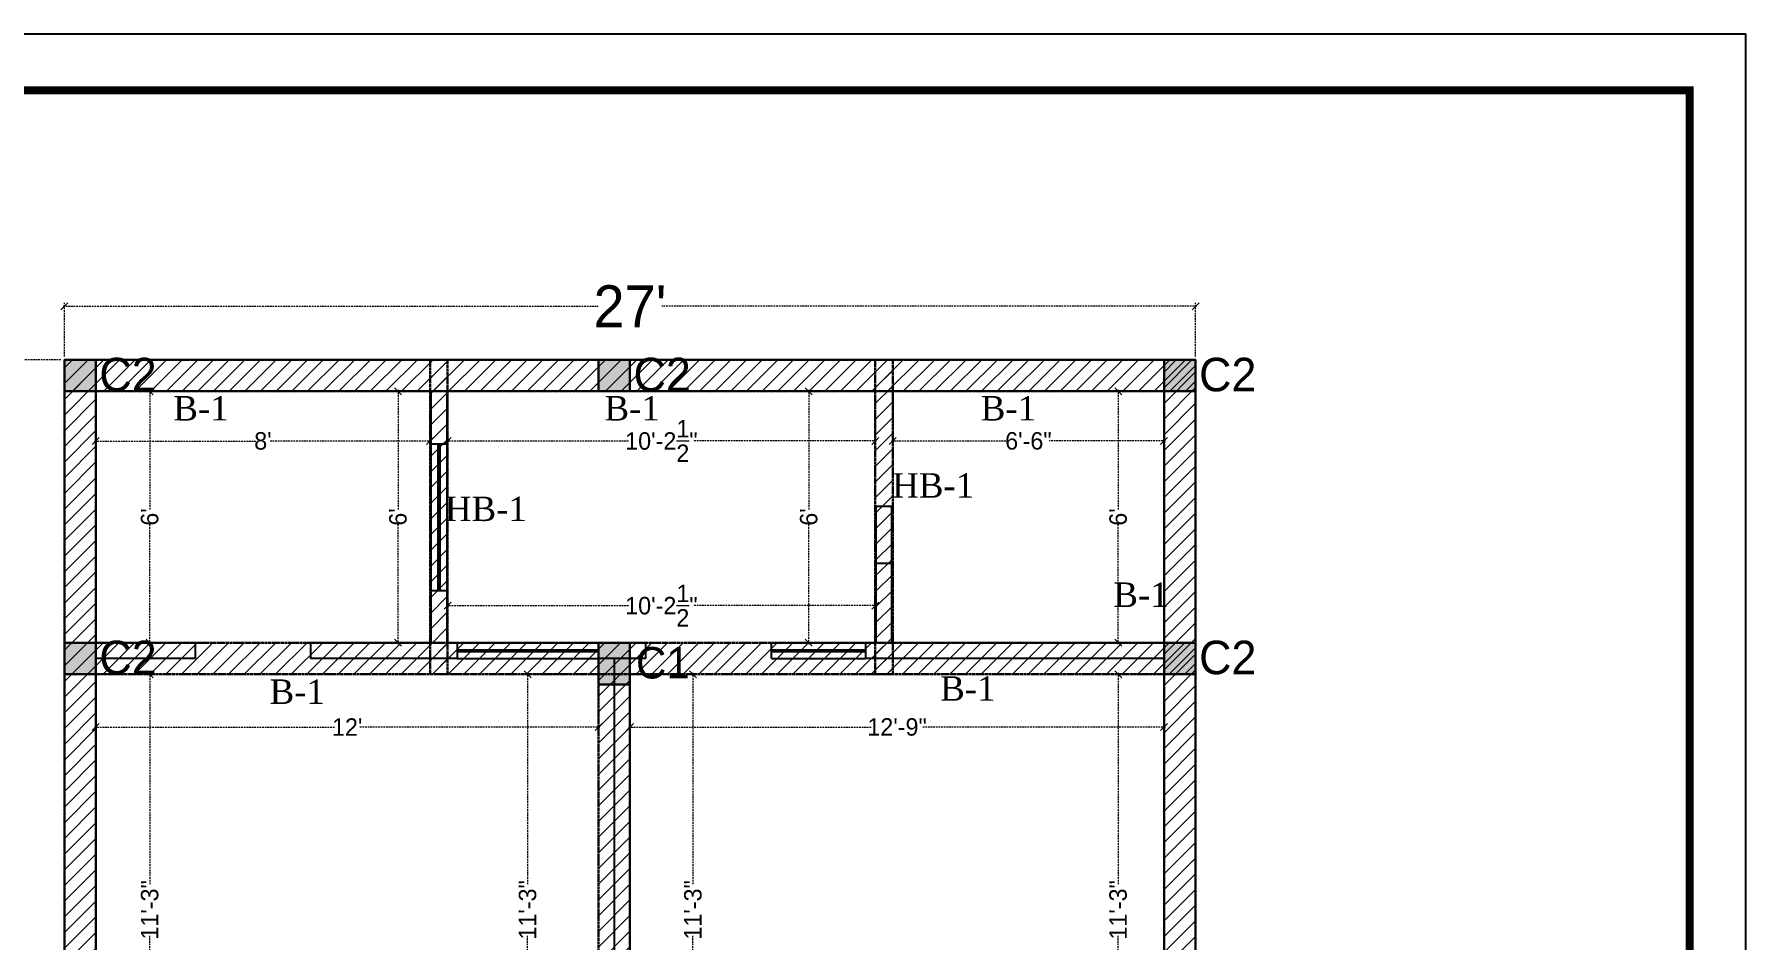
# Model space of a CAD drawing. Header units: millimetres. Extents: x -6808 to 215771, y -89660 to -16303.
# Drawn here: x 101105.7 to 101596, y -53632 to -53372.7 of the extents above; entities that cross this region are included whole.
import ezdxf

# ---------------------------------------------------------------- set-up
doc = ezdxf.new("R2010")
doc.units = ezdxf.units.MM
doc.header["$PDMODE"] = 35
for name, pattern in [('ACAD_ISO10W100', [18, 12, -3, 0, -3]), ('CENTER2', [1.125, 0.75, -0.125, 0.125, -0.125]), ('DASHED', [0.75, 0.5, -0.25])]:
    doc.linetypes.add(name, pattern=pattern)
doc.layers.get('0').update_dxf_attribs({"color": 8})
for name, color, linetype, lineweight in [('beam', 6, 'CENTER2', 30), ('col.center', 5, 'ACAD_ISO10W100', 15), ('column', 5, 'Continuous', 30)]:
    doc.layers.add(name, color=color, linetype=linetype, lineweight=lineweight)
doc.layers.add('Beam Text', color=6, linetype='Continuous')
doc.layers.add('FORMAT', color=7, linetype='Continuous')
doc.styles.add('SAJ', font='eurr____.ttf')
doc.styles.get("Standard").update_dxf_attribs({"font": 'times.ttf'})
doc.dimstyles.new('SAJ', dxfattribs={"dimtxt": 5, "dimasz": 2, "dimexe": 1, "dimexo": 1, "dimgap": 0.09375, "dimtad": 0, "dimdec": 1, "dimzin": 0, "dimdsep": 46, "dimlunit": 4, "dimtxsty": 'SAJ', "dimblk": 'OBLIQUE', "dimcen": 0.125, "dimdle": 0.375, "dimadec": 0, "dimazin": 0, "dimtfac": 1, "dimtdec": 1, "dimtofl": 0, "dimtmove": 0, "dimatfit": 3, "dimldrblk": 'OBLIQUE', "dimfxl": 1, "dimtolj": 1, "dimtzin": 0, "dimlwd": 5, "dimlwe": 5, "dimarcsym": 1})
pattern_1 = [(45, (2835.6205, -443.1885), (-2.24506403, 2.24506403), [])]

# ---------------------------------------------------------------- blocks, each defined once
blk = doc.blocks.new('_Oblique')
at = {"color": 0, "linetype": 'ByBlock', "lineweight": -2}
blk.add_line((-0.5, -0.5), (0.5, 0.5), dxfattribs=at)
blk = doc.blocks.new('*D1902')
at = {"color": 0, "linetype": 'DASHED', "lineweight": 5, "transparency": 16777216}
for p, q in [((101113.36, -53465.97), (101089.65, -53465.97)), ((101090.65, -53465.6), (101090.65, -53816.92)), ((101090.65, -54186.35), (101090.65, -53835.02)), ((101113.36, -54185.97), (101089.65, -54185.97))]:
    blk.add_line(p, q, dxfattribs=at)
at = {"layer": 'Defpoints', "color": 0, "transparency": 16777216}
for p in [(101090.65, -53465.97), (101114.36, -53465.97), (101114.36, -54185.97)]:
    blk.add_point(p, dxfattribs=at)
at = {"color": 0, "lineweight": 5, "transparency": 16777216, "xscale": 2, "yscale": 2, "zscale": 2}
for p, rotation in [((101090.65, -53465.97), 90), ((101090.65, -54185.97), 270)]:
    blk.add_blockref('_Oblique', p, dxfattribs=dict(at, rotation=rotation))
at = {"color": 0, "transparency": 16777216, "insert": (101090.65, -53825.97), "char_height": 12, "attachment_point": 5, "rotation": 90, "style": 'SAJ'}
blk.add_mtext("\\A1;60'", dxfattribs=at)
blk = doc.blocks.new('A$C32B276F4')
at = {"layer": 'column'}
blk.add_hatch(color=256, dxfattribs=at).paths.add_polyline_path([(9, 0), (9, 9), (0, 9), (0, 0)])
for p, q in [((0, 0), (0, 9)), ((0, 9), (9, 9)), ((9, 9), (9, 0)), ((9, 0), (0, 0))]:
    blk.add_line(p, q, dxfattribs=at)
at = {"layer": 'col.center', "linetype": 'ByBlock', "insert": (10.02, 9.59), "char_height": 9.6, "width": 293.6941, "attachment_point": 1, "style": 'SAJ'}
blk.add_mtext('\\A1;{\\fCentury Gothic|b0|i0|c0|p34;C2}', dxfattribs=at)
blk = doc.blocks.new('c1')
at = {"layer": 'column'}
blk.add_hatch(color=256, dxfattribs=at).paths.add_polyline_path([(58376.49, -43564.36), (58385.49, -43564.36), (58385.49, -43552.36), (58376.49, -43552.36)])
for p, q in [((58376.49, -43552.36), (58376.49, -43564.36)), ((58376.49, -43552.36), (58385.49, -43552.36)), ((58385.49, -43564.36), (58385.49, -43552.36)), ((58376.49, -43564.36), (58385.49, -43564.36))]:
    blk.add_line(p, q, dxfattribs=at)
blk = doc.blocks.new('*D1861')
at = {"layer": 'Beam Text', "color": 0, "linetype": 'DASHED', "lineweight": 5, "transparency": 16777216}
for p, q in [((101123.36, -53475.97), (101123.36, -53490.21)), ((101219.11, -53475.97), (101219.11, -53490.21)), ((101122.98, -53489.21), (101169.19, -53489.21)), ((101219.48, -53489.21), (101173.28, -53489.21))]:
    blk.add_line(p, q, dxfattribs=at)
at = {"layer": 'Defpoints', "color": 0, "linetype": 'Continuous', "transparency": 16777216}
for p in [(101123.36, -53474.97), (101219.11, -53474.97), (101219.11, -53489.21)]:
    blk.add_point(p, dxfattribs=at)
at = {"layer": 'Beam Text', "color": 0, "linetype": 'Continuous', "lineweight": 5, "transparency": 16777216, "xscale": 2, "yscale": 2, "zscale": 2, "rotation": 180}
blk.add_blockref('_Oblique', (101123.36, -53489.21), dxfattribs=at)
at = {"layer": 'Beam Text', "color": 0, "linetype": 'Continuous', "lineweight": 5, "transparency": 16777216, "xscale": 2, "yscale": 2, "zscale": 2}
blk.add_blockref('_Oblique', (101219.11, -53489.21), dxfattribs=at)
at = {"layer": 'Beam Text', "color": 0, "linetype": 'Continuous', "lineweight": 18, "transparency": 16777216, "insert": (101171.23, -53489.21), "char_height": 5, "attachment_point": 5, "style": 'SAJ'}
blk.add_mtext("\\A1;8'", dxfattribs=at)
blk = doc.blocks.new('*D1862')
at = {"layer": 'Beam Text', "color": 0, "linetype": 'DASHED', "lineweight": 5, "transparency": 16777216}
for p, q in [((101124.36, -53474.97), (101139.8, -53474.97)), ((101138.8, -53474.6), (101138.8, -53508.91)), ((101138.8, -53547.35), (101138.8, -53513.04)), ((101124.36, -53546.97), (101139.8, -53546.97))]:
    blk.add_line(p, q, dxfattribs=at)
at = {"layer": 'Defpoints', "color": 0, "linetype": 'Continuous', "transparency": 16777216}
for p in [(101123.36, -53474.97), (101123.36, -53546.97), (101138.8, -53546.97)]:
    blk.add_point(p, dxfattribs=at)
at = {"layer": 'Beam Text', "color": 0, "linetype": 'Continuous', "lineweight": 5, "transparency": 16777216, "xscale": 2, "yscale": 2, "zscale": 2}
for p, rotation in [((101138.8, -53474.97), 90), ((101138.8, -53546.97), 270)]:
    blk.add_blockref('_Oblique', p, dxfattribs=dict(at, rotation=rotation))
at = {"layer": 'Beam Text', "color": 0, "linetype": 'Continuous', "lineweight": 18, "transparency": 16777216, "insert": (101138.8, -53510.97), "char_height": 5, "attachment_point": 5, "rotation": 90, "style": 'SAJ'}
blk.add_mtext("\\A1;6'", dxfattribs=at)
blk = doc.blocks.new('*D1863')
at = {"layer": 'Beam Text', "color": 0, "linetype": 'DASHED', "lineweight": 5, "transparency": 16777216}
for p, q in [((101224.11, -53475.97), (101224.11, -53490.2)), ((101346.61, -53475.97), (101346.61, -53490.2)), ((101223.73, -53489.2), (101276.26, -53489.2)), ((101346.98, -53489.2), (101294.46, -53489.2))]:
    blk.add_line(p, q, dxfattribs=at)
at = {"layer": 'Defpoints', "color": 0, "linetype": 'Continuous', "transparency": 16777216}
for p in [(101224.11, -53474.97), (101346.61, -53474.97), (101346.61, -53489.2)]:
    blk.add_point(p, dxfattribs=at)
at = {"layer": 'Beam Text', "color": 0, "linetype": 'Continuous', "lineweight": 5, "transparency": 16777216, "xscale": 2, "yscale": 2, "zscale": 2, "rotation": 180}
blk.add_blockref('_Oblique', (101224.11, -53489.2), dxfattribs=at)
at = {"layer": 'Beam Text', "color": 0, "linetype": 'Continuous', "lineweight": 5, "transparency": 16777216, "xscale": 2, "yscale": 2, "zscale": 2}
blk.add_blockref('_Oblique', (101346.61, -53489.2), dxfattribs=at)
at = {"layer": 'Beam Text', "color": 0, "linetype": 'Continuous', "lineweight": 18, "transparency": 16777216, "insert": (101285.36, -53489.2), "char_height": 5, "attachment_point": 5, "style": 'SAJ'}
blk.add_mtext('\\A1;10\'-2{\\H1x;\\S1/2;}"', dxfattribs=at)
blk = doc.blocks.new('*D1864')
at = {"layer": 'Beam Text', "color": 0, "linetype": 'DASHED', "lineweight": 5, "transparency": 16777216}
for p, q in [((101343.61, -53474.97), (101326.58, -53474.97)), ((101327.58, -53474.6), (101327.58, -53508.91)), ((101327.58, -53547.35), (101327.58, -53513.04)), ((101343.61, -53546.97), (101326.58, -53546.97))]:
    blk.add_line(p, q, dxfattribs=at)
at = {"layer": 'Defpoints', "color": 0, "linetype": 'Continuous', "transparency": 16777216}
for p in [(101344.61, -53474.97), (101327.58, -53546.97), (101344.61, -53546.97)]:
    blk.add_point(p, dxfattribs=at)
at = {"layer": 'Beam Text', "color": 0, "linetype": 'Continuous', "lineweight": 5, "transparency": 16777216, "xscale": 2, "yscale": 2, "zscale": 2}
for p, rotation in [((101327.58, -53474.97), 90), ((101327.58, -53546.97), 270)]:
    blk.add_blockref('_Oblique', p, dxfattribs=dict(at, rotation=rotation))
at = {"layer": 'Beam Text', "color": 0, "linetype": 'Continuous', "lineweight": 18, "transparency": 16777216, "insert": (101327.58, -53510.97), "char_height": 5, "attachment_point": 5, "rotation": 90, "style": 'SAJ'}
blk.add_mtext("\\A1;6'", dxfattribs=at)
blk = doc.blocks.new('*D1865')
at = {"layer": 'Beam Text', "color": 0, "linetype": 'DASHED', "lineweight": 5, "transparency": 16777216}
for p, q in [((101351.61, -53475.97), (101351.61, -53490.2)), ((101429.36, -53475.97), (101429.36, -53490.2)), ((101351.23, -53489.2), (101384.52, -53489.2)), ((101429.73, -53489.2), (101396.45, -53489.2))]:
    blk.add_line(p, q, dxfattribs=at)
at = {"layer": 'Defpoints', "color": 0, "linetype": 'Continuous', "transparency": 16777216}
for p in [(101351.61, -53474.97), (101429.36, -53474.97), (101429.36, -53489.2)]:
    blk.add_point(p, dxfattribs=at)
at = {"layer": 'Beam Text', "color": 0, "linetype": 'Continuous', "lineweight": 5, "transparency": 16777216, "xscale": 2, "yscale": 2, "zscale": 2, "rotation": 180}
blk.add_blockref('_Oblique', (101351.61, -53489.2), dxfattribs=at)
at = {"layer": 'Beam Text', "color": 0, "linetype": 'Continuous', "lineweight": 5, "transparency": 16777216, "xscale": 2, "yscale": 2, "zscale": 2}
blk.add_blockref('_Oblique', (101429.36, -53489.2), dxfattribs=at)
at = {"layer": 'Beam Text', "color": 0, "linetype": 'Continuous', "lineweight": 18, "transparency": 16777216, "insert": (101390.48, -53489.2), "char_height": 5, "attachment_point": 5, "style": 'SAJ'}
blk.add_mtext('\\A1;6\'-6"', dxfattribs=at)
blk = doc.blocks.new('*D1866')
at = {"layer": 'Beam Text', "color": 0, "linetype": 'DASHED', "lineweight": 5, "transparency": 16777216}
for p, q in [((101428.36, -53474.97), (101415.2, -53474.97)), ((101416.2, -53474.6), (101416.2, -53508.91)), ((101416.2, -53547.35), (101416.2, -53513.04)), ((101428.36, -53546.97), (101415.2, -53546.97))]:
    blk.add_line(p, q, dxfattribs=at)
at = {"layer": 'Defpoints', "color": 0, "linetype": 'Continuous', "transparency": 16777216}
for p in [(101429.36, -53474.97), (101416.2, -53546.97), (101429.36, -53546.97)]:
    blk.add_point(p, dxfattribs=at)
at = {"layer": 'Beam Text', "color": 0, "linetype": 'Continuous', "lineweight": 5, "transparency": 16777216, "xscale": 2, "yscale": 2, "zscale": 2}
for p, rotation in [((101416.2, -53474.97), 90), ((101416.2, -53546.97), 270)]:
    blk.add_blockref('_Oblique', p, dxfattribs=dict(at, rotation=rotation))
at = {"layer": 'Beam Text', "color": 0, "linetype": 'Continuous', "lineweight": 18, "transparency": 16777216, "insert": (101416.2, -53510.97), "char_height": 5, "attachment_point": 5, "rotation": 90, "style": 'SAJ'}
blk.add_mtext("\\A1;6'", dxfattribs=at)
blk = doc.blocks.new('*D1867')
at = {"layer": 'Beam Text', "color": 0, "linetype": 'DASHED', "lineweight": 5, "transparency": 16777216}
for p, q in [((101428.36, -53555.97), (101415.2, -53555.97)), ((101416.2, -53555.6), (101416.2, -53616.18)), ((101416.2, -53691.35), (101416.2, -53630.76)), ((101428.36, -53690.97), (101415.2, -53690.97))]:
    blk.add_line(p, q, dxfattribs=at)
at = {"layer": 'Defpoints', "color": 0, "linetype": 'Continuous', "transparency": 16777216}
for p in [(101429.36, -53555.97), (101416.2, -53690.97), (101429.36, -53690.97)]:
    blk.add_point(p, dxfattribs=at)
at = {"layer": 'Beam Text', "color": 0, "linetype": 'Continuous', "lineweight": 5, "transparency": 16777216, "xscale": 2, "yscale": 2, "zscale": 2}
for p, rotation in [((101416.2, -53555.97), 90), ((101416.2, -53690.97), 270)]:
    blk.add_blockref('_Oblique', p, dxfattribs=dict(at, rotation=rotation))
at = {"layer": 'Beam Text', "color": 0, "linetype": 'Continuous', "lineweight": 18, "transparency": 16777216, "insert": (101416.2, -53623.47), "char_height": 5, "attachment_point": 5, "rotation": 90, "style": 'SAJ'}
blk.add_mtext('\\A1;11\'-3"', dxfattribs=at)
blk = doc.blocks.new('*D1871')
at = {"layer": 'Beam Text', "color": 0, "linetype": 'DASHED', "lineweight": 5, "transparency": 16777216}
for p, q in [((101124.36, -53555.97), (101139.8, -53555.97)), ((101138.8, -53555.6), (101138.8, -53616.18)), ((101138.8, -53691.35), (101138.8, -53630.76)), ((101124.36, -53690.97), (101139.8, -53690.97))]:
    blk.add_line(p, q, dxfattribs=at)
at = {"layer": 'Defpoints', "color": 0, "linetype": 'Continuous', "transparency": 16777216}
for p in [(101123.36, -53555.97), (101123.36, -53690.97), (101138.8, -53690.97)]:
    blk.add_point(p, dxfattribs=at)
at = {"layer": 'Beam Text', "color": 0, "linetype": 'Continuous', "lineweight": 5, "transparency": 16777216, "xscale": 2, "yscale": 2, "zscale": 2}
for p, rotation in [((101138.8, -53555.97), 90), ((101138.8, -53690.97), 270)]:
    blk.add_blockref('_Oblique', p, dxfattribs=dict(at, rotation=rotation))
at = {"layer": 'Beam Text', "color": 0, "linetype": 'Continuous', "lineweight": 18, "transparency": 16777216, "insert": (101138.8, -53623.47), "char_height": 5, "attachment_point": 5, "rotation": 90, "style": 'SAJ'}
blk.add_mtext('\\A1;11\'-3"', dxfattribs=at)
blk = doc.blocks.new('*D1881')
at = {"layer": 'Beam Text', "color": 0, "linetype": 'DASHED', "lineweight": 5, "transparency": 16777216}
for p, q in [((101123.36, -53556.97), (101123.36, -53572.11)), ((101267.36, -53556.97), (101267.36, -53572.11)), ((101122.98, -53571.11), (101191.97, -53571.11)), ((101267.73, -53571.11), (101198.74, -53571.11))]:
    blk.add_line(p, q, dxfattribs=at)
at = {"layer": 'Defpoints', "color": 0, "linetype": 'Continuous', "transparency": 16777216}
for p in [(101123.36, -53555.97), (101267.36, -53555.97), (101267.36, -53571.11)]:
    blk.add_point(p, dxfattribs=at)
at = {"layer": 'Beam Text', "color": 0, "linetype": 'Continuous', "lineweight": 5, "transparency": 16777216, "xscale": 2, "yscale": 2, "zscale": 2, "rotation": 180}
blk.add_blockref('_Oblique', (101123.36, -53571.11), dxfattribs=at)
at = {"layer": 'Beam Text', "color": 0, "linetype": 'Continuous', "lineweight": 5, "transparency": 16777216, "xscale": 2, "yscale": 2, "zscale": 2}
blk.add_blockref('_Oblique', (101267.36, -53571.11), dxfattribs=at)
at = {"layer": 'Beam Text', "color": 0, "linetype": 'Continuous', "lineweight": 18, "transparency": 16777216, "insert": (101195.36, -53571.11), "char_height": 5, "attachment_point": 5, "style": 'SAJ'}
blk.add_mtext("\\A1;12'", dxfattribs=at)
blk = doc.blocks.new('*D1882')
at = {"layer": 'Beam Text', "color": 0, "linetype": 'DASHED', "lineweight": 5, "transparency": 16777216}
for p, q in [((101276.36, -53556.97), (101276.36, -53572.11)), ((101429.36, -53556.97), (101429.36, -53572.11)), ((101275.98, -53571.11), (101345.57, -53571.11)), ((101429.73, -53571.11), (101360.14, -53571.11))]:
    blk.add_line(p, q, dxfattribs=at)
at = {"layer": 'Defpoints', "color": 0, "linetype": 'Continuous', "transparency": 16777216}
for p in [(101276.36, -53555.97), (101429.36, -53555.97), (101429.36, -53571.11)]:
    blk.add_point(p, dxfattribs=at)
at = {"layer": 'Beam Text', "color": 0, "linetype": 'Continuous', "lineweight": 5, "transparency": 16777216, "xscale": 2, "yscale": 2, "zscale": 2, "rotation": 180}
blk.add_blockref('_Oblique', (101276.36, -53571.11), dxfattribs=at)
at = {"layer": 'Beam Text', "color": 0, "linetype": 'Continuous', "lineweight": 5, "transparency": 16777216, "xscale": 2, "yscale": 2, "zscale": 2}
blk.add_blockref('_Oblique', (101429.36, -53571.11), dxfattribs=at)
at = {"layer": 'Beam Text', "color": 0, "linetype": 'Continuous', "lineweight": 18, "transparency": 16777216, "insert": (101352.86, -53571.11), "char_height": 5, "attachment_point": 5, "style": 'SAJ'}
blk.add_mtext('\\A1;12\'-9"', dxfattribs=at)
blk = doc.blocks.new('*D1885')
at = {"layer": 'Beam Text', "color": 0, "linetype": 'DASHED', "lineweight": 5, "transparency": 16777216}
for p, q in [((101266.36, -53555.97), (101246.04, -53555.97)), ((101247.04, -53555.6), (101247.04, -53616.18)), ((101247.04, -53691.35), (101247.04, -53630.76)), ((101266.36, -53690.97), (101246.04, -53690.97))]:
    blk.add_line(p, q, dxfattribs=at)
at = {"layer": 'Defpoints', "color": 0, "linetype": 'Continuous', "transparency": 16777216}
for p in [(101267.36, -53555.97), (101247.04, -53690.97), (101267.36, -53690.97)]:
    blk.add_point(p, dxfattribs=at)
at = {"layer": 'Beam Text', "color": 0, "linetype": 'Continuous', "lineweight": 5, "transparency": 16777216, "xscale": 2, "yscale": 2, "zscale": 2}
for p, rotation in [((101247.04, -53555.97), 90), ((101247.04, -53690.97), 270)]:
    blk.add_blockref('_Oblique', p, dxfattribs=dict(at, rotation=rotation))
at = {"layer": 'Beam Text', "color": 0, "linetype": 'Continuous', "lineweight": 18, "transparency": 16777216, "insert": (101247.04, -53623.47), "char_height": 5, "attachment_point": 5, "rotation": 90, "style": 'SAJ'}
blk.add_mtext('\\A1;11\'-3"', dxfattribs=at)
blk = doc.blocks.new('*D1858')
at = {"color": 0, "linetype": 'DASHED', "lineweight": 5, "transparency": 16777216}
for p, q in [((101113.98, -53450.62), (101267.26, -53450.62)), ((101114.36, -53464.97), (101114.36, -53449.62)), ((101438.73, -53450.62), (101285.46, -53450.62)), ((101438.36, -53464.97), (101438.36, -53449.62))]:
    blk.add_line(p, q, dxfattribs=at)
at = {"layer": 'Defpoints', "color": 0, "transparency": 16777216}
for p in [(101114.36, -53450.62), (101114.36, -53465.97), (101438.36, -53465.97)]:
    blk.add_point(p, dxfattribs=at)
at = {"color": 0, "lineweight": 5, "transparency": 16777216, "xscale": 2, "yscale": 2, "zscale": 2, "rotation": 180}
blk.add_blockref('_Oblique', (101114.36, -53450.62), dxfattribs=at)
at = {"color": 0, "lineweight": 5, "transparency": 16777216, "xscale": 2, "yscale": 2, "zscale": 2}
blk.add_blockref('_Oblique', (101438.36, -53450.62), dxfattribs=at)
at = {"color": 0, "transparency": 16777216, "insert": (101276.36, -53450.62), "char_height": 12, "attachment_point": 5, "style": 'SAJ'}
blk.add_mtext("\\A1;27'", dxfattribs=at)
blk = doc.blocks.new('*D1859')
at = {"layer": 'Beam Text', "color": 0, "linetype": 'DASHED', "lineweight": 5, "transparency": 16777216}
for p, q in [((101277.36, -53555.97), (101295.41, -53555.97)), ((101294.41, -53555.6), (101294.41, -53616.18)), ((101294.41, -53691.35), (101294.41, -53630.76)), ((101277.36, -53690.97), (101295.41, -53690.97))]:
    blk.add_line(p, q, dxfattribs=at)
at = {"layer": 'Defpoints', "color": 0, "linetype": 'Continuous', "transparency": 16777216}
for p in [(101276.36, -53555.97), (101276.36, -53690.97), (101294.41, -53690.97)]:
    blk.add_point(p, dxfattribs=at)
at = {"layer": 'Beam Text', "color": 0, "linetype": 'Continuous', "lineweight": 5, "transparency": 16777216, "xscale": 2, "yscale": 2, "zscale": 2}
for p, rotation in [((101294.41, -53555.97), 90), ((101294.41, -53690.97), 270)]:
    blk.add_blockref('_Oblique', p, dxfattribs=dict(at, rotation=rotation))
at = {"layer": 'Beam Text', "color": 0, "linetype": 'Continuous', "lineweight": 18, "transparency": 16777216, "insert": (101294.41, -53623.47), "char_height": 5, "attachment_point": 5, "rotation": 90, "style": 'SAJ'}
blk.add_mtext('\\A1;11\'-3"', dxfattribs=at)
blk = doc.blocks.new('*D1899')
at = {"layer": 'Beam Text', "color": 0, "linetype": 'DASHED', "lineweight": 5, "transparency": 16777216}
for p, q in [((101218.11, -53474.97), (101208.92, -53474.97)), ((101209.92, -53474.6), (101209.92, -53508.91)), ((101209.92, -53547.35), (101209.92, -53513.04)), ((101218.11, -53546.97), (101208.92, -53546.97))]:
    blk.add_line(p, q, dxfattribs=at)
at = {"layer": 'Defpoints', "color": 0, "linetype": 'Continuous', "transparency": 16777216}
for p in [(101219.11, -53474.97), (101209.92, -53546.97), (101219.11, -53546.97)]:
    blk.add_point(p, dxfattribs=at)
at = {"layer": 'Beam Text', "color": 0, "linetype": 'Continuous', "lineweight": 5, "transparency": 16777216, "xscale": 2, "yscale": 2, "zscale": 2}
for p, rotation in [((101209.92, -53474.97), 90), ((101209.92, -53546.97), 270)]:
    blk.add_blockref('_Oblique', p, dxfattribs=dict(at, rotation=rotation))
at = {"layer": 'Beam Text', "color": 0, "linetype": 'Continuous', "lineweight": 18, "transparency": 16777216, "insert": (101209.92, -53510.97), "char_height": 5, "attachment_point": 5, "rotation": 90, "style": 'SAJ'}
blk.add_mtext("\\A1;6'", dxfattribs=at)
blk = doc.blocks.new('*D1901')
at = {"layer": 'Beam Text', "color": 0, "linetype": 'DASHED', "lineweight": 5, "transparency": 16777216}
for p, q in [((101223.73, -53536.35), (101276.26, -53536.35)), ((101224.11, -53545.97), (101224.11, -53535.35)), ((101346.98, -53536.35), (101294.46, -53536.35)), ((101346.61, -53545.97), (101346.61, -53535.35))]:
    blk.add_line(p, q, dxfattribs=at)
at = {"layer": 'Defpoints', "color": 0, "linetype": 'Continuous', "transparency": 16777216}
for p in [(101224.11, -53536.35), (101224.11, -53546.97), (101346.61, -53546.97)]:
    blk.add_point(p, dxfattribs=at)
at = {"layer": 'Beam Text', "color": 0, "linetype": 'Continuous', "lineweight": 5, "transparency": 16777216, "xscale": 2, "yscale": 2, "zscale": 2, "rotation": 180}
blk.add_blockref('_Oblique', (101224.11, -53536.35), dxfattribs=at)
at = {"layer": 'Beam Text', "color": 0, "linetype": 'Continuous', "lineweight": 5, "transparency": 16777216, "xscale": 2, "yscale": 2, "zscale": 2}
blk.add_blockref('_Oblique', (101346.61, -53536.35), dxfattribs=at)
at = {"layer": 'Beam Text', "color": 0, "linetype": 'Continuous', "lineweight": 18, "transparency": 16777216, "insert": (101285.36, -53536.35), "char_height": 5, "attachment_point": 5, "style": 'SAJ'}
blk.add_mtext('\\A1;10\'-2{\\H1x;\\S1/2;}"', dxfattribs=at)

msp = doc.modelspace()

# ---------------------------------------------------------------- hatches: boundary and pattern name
at = {"layer": 'beam', "linetype": 'Continuous', "lineweight": 18}
h = msp.add_hatch(dxfattribs=at)
h.set_pattern_fill('ANSI31', color=256, style=0)
h.set_pattern_definition(pattern_1)
h.paths.add_polyline_path([(101438.358, -53465.97), (101114.358, -53465.97), (101114.358, -53474.97), (101438.358, -53474.97)])
h = msp.add_hatch(dxfattribs=at)
h.set_pattern_fill('ANSI31', color=256, style=0)
h.set_pattern_definition(pattern_1)
h.paths.add_polyline_path([(101123.358, -53465.97), (101114.358, -53465.97), (101114.358, -54185.97), (101123.358, -54185.97)])
h = msp.add_hatch(dxfattribs=at)
h.set_pattern_fill('ANSI31', color=256, style=0)
h.set_pattern_definition(pattern_1)
h.paths.add_polyline_path([(101224.108, -53465.97), (101219.108, -53465.97), (101219.108, -53555.97), (101224.108, -53555.97)])
h = msp.add_hatch(dxfattribs=at)
h.set_pattern_fill('ANSI31', color=256, style=0)
h.set_pattern_definition(pattern_1)
h.paths.add_polyline_path([(101351.608, -53465.97), (101346.608, -53465.97), (101346.608, -53555.97), (101351.608, -53555.97)])
h = msp.add_hatch(dxfattribs=at)
h.set_pattern_fill('ANSI31', color=256, style=0)
h.set_pattern_definition([(45, (83481.934, -34885.1975), (-2.24506403, 2.24506403), [])])
h.paths.add_polyline_path([(101438.358, -53465.97), (101429.358, -53465.97), (101429.358, -54185.97), (101438.358, -54185.97)])
h = msp.add_hatch(dxfattribs=at)
h.set_pattern_fill('ANSI31', color=256, style=0)
h.set_pattern_definition(pattern_1)
h.paths.add_polyline_path([(101438.358, -53546.97), (101114.358, -53546.97), (101114.358, -53555.97), (101438.358, -53555.97)])
h = msp.add_hatch(dxfattribs=at)
h.set_pattern_fill('ANSI31', color=256, style=0)
h.set_pattern_definition(pattern_1)
h.paths.add_polyline_path([(101276.358, -53546.97), (101267.358, -53546.97), (101267.358, -53699.97), (101276.358, -53699.97)])

# ---------------------------------------------------------------- linework, layer by layer
for p, q in [((101429.358, -53474.97), (101123.358, -53474.97)), ((101123.358, -53474.97), (101123.358, -54176.97)), ((101219.358, -53474.97), (101219.358, -53489.97)), ((101223.858, -53474.97), (101223.858, -53489.97)), ((101429.358, -54176.97), (101429.358, -53474.97)), ((101219.358, -53489.97), (101223.858, -53489.97)), ((101219.358, -53489.97), (101219.358, -53531.97)), ((101221.358, -53489.97), (101221.358, -53531.97)), ((101221.858, -53489.97), (101221.858, -53531.97)), ((101223.858, -53489.97), (101223.858, -53531.97)), ((101351.358, -53507.97), (101346.858, -53507.97)), ((101346.858, -53546.97), (101346.858, -53507.97)), ((101351.358, -53546.97), (101351.358, -53507.97)), ((101351.358, -53524.301), (101346.858, -53524.301)), ((101219.358, -53531.97), (101219.358, -53546.97)), ((101219.358, -53531.97), (101223.858, -53531.97)), ((101223.858, -53531.97), (101223.858, -53546.97)), ((101151.858, -53546.97), (101123.358, -53546.97)), ((101151.858, -53546.97), (101151.858, -53551.47)), ((101219.358, -53546.97), (101184.858, -53546.97)), ((101184.858, -53546.97), (101184.858, -53551.47)), ((101226.858, -53546.97), (101223.858, -53546.97)), ((101226.858, -53546.97), (101226.858, -53551.47)), ((101226.858, -53546.97), (101267.358, -53546.97)), ((101226.858, -53548.97), (101267.358, -53548.97)), ((101226.858, -53549.47), (101267.358, -53549.47)), ((101280.858, -53546.97), (101267.358, -53546.97)), ((101267.358, -53551.47), (101267.358, -53546.97)), ((101280.858, -53551.47), (101280.858, -53546.97)), ((101316.858, -53546.97), (101343.858, -53546.97)), ((101316.858, -53551.47), (101316.858, -53546.97)), ((101316.858, -53548.97), (101343.858, -53548.97)), ((101316.858, -53549.47), (101343.858, -53549.47)), ((101429.358, -53546.97), (101343.858, -53546.97)), ((101343.858, -53546.97), (101343.858, -53551.47)), ((101151.858, -53551.47), (101123.358, -53551.47)), ((101226.858, -53551.47), (101184.858, -53551.47)), ((101226.858, -53551.47), (101267.358, -53551.47)), ((101280.858, -53551.47), (101267.358, -53551.47)), ((101271.858, -53551.47), (101271.858, -53695.47)), ((101276.358, -53551.47), (101276.358, -53695.47)), ((101316.858, -53551.47), (101343.858, -53551.47)), ((101429.358, -53551.47), (101343.858, -53551.47))]:
    msp.add_line(p, q)
msp.add_lwpolyline([(101426.358, -54185.97), (101438.358, -54185.97), (101438.358, -53465.97), (101114.358, -53465.97), (101114.358, -54185.97), (101132.358, -54185.97)])
at = {"layer": 'beam'}
for points in [[(101114.358, -53465.97), (101438.358, -53465.97), (101438.358, -53474.97), (101114.358, -53474.97)], [(101114.358, -53465.97), (101123.358, -53465.97), (101123.358, -54185.97), (101114.358, -54185.97)], [(101429.358, -53465.97), (101438.358, -53465.97), (101438.358, -54185.97), (101429.358, -54185.97)], [(101114.358, -53546.97), (101438.358, -53546.97), (101438.358, -53555.97), (101114.358, -53555.97)], [(101267.358, -53699.97), (101276.358, -53699.97), (101276.358, -53546.97), (101267.358, -53546.97)]]:
    msp.add_lwpolyline(points, close=True, dxfattribs=at)
at = {"layer": 'beam', "color": 252}
for points in [[(101219.108, -53555.97), (101224.108, -53555.97), (101224.108, -53465.97), (101219.108, -53465.97)], [(101346.608, -53555.97), (101351.608, -53555.97), (101351.608, -53465.97), (101346.608, -53465.97)]]:
    msp.add_lwpolyline(points, close=True, dxfattribs=at)
at = {"layer": 'FORMAT', "color": 0}
msp.add_lwpolyline([(100832.127, -53372.74), (100832.127, -54457.39), (101595.965, -54457.39), (101595.965, -53372.74)], close=True, dxfattribs=at)
msp.add_lwpolyline([(100832.127, -53372.74), (100832.127, -54457.39), (101595.965, -54457.39), (101595.965, -53372.74)], close=True, dxfattribs=at)
at = {"layer": 'FORMAT', "color": 0, "const_width": 2.24}
msp.add_lwpolyline([(100848.204, -53388.817), (100848.204, -54441.313), (101579.888, -54441.313), (101579.888, -53388.817)], close=True, dxfattribs=at)
msp.add_lwpolyline([(100848.204, -53388.817), (100848.204, -54441.313), (101579.888, -54441.313), (101579.888, -53388.817)], close=True, dxfattribs=at)

# ---------------------------------------------------------------- block references
for name, p in [('A$C32B276F4', (101114.358, -53474.97)), ('A$C32B276F4', (101267.358, -53474.97)), ('A$C32B276F4', (101429.358, -53474.97)), ('A$C32B276F4', (101114.358, -53555.97)), ('c1', (42890.866, -9994.609)), ('A$C32B276F4', (101429.358, -53555.97))]:
    msp.add_blockref(name, p)

# ---------------------------------------------------------------- texts
at = {"insert": (101278.088, -53548.203), "char_height": 9, "width": 293.6941, "attachment_point": 1, "style": 'SAJ'}
msp.add_mtext('\\A1;{\\fCentury Gothic|b0|i0|c0|p34;C1}', dxfattribs=at)
at = {"layer": 'Beam Text', "linetype": 'ByBlock', "lineweight": 30, "ltscale": 2, "char_height": 7, "width": 109.25542, "attachment_point": 5}
for s, insert in [('B-1', (101153.487, -53479.848)), ('B-1', (101276.987, -53479.848)), ('B-1', (101384.771, -53479.848)), ('HB-1', (101363.213, -53501.932)), ('HB-1', (101235.098, -53508.652)), ('B-1', (101422.736, -53533.225)), ('B-1', (101181.052, -53560.993)), ('B-1', (101373.143, -53560.079))]:
    msp.add_mtext(s, dxfattribs=dict(at, insert=insert))

# ---------------------------------------------------------------- dimensions: what is measured, and where the dimension line sits
for p1, distance, picture, middle in [((101438.358, -53465.97), -15.347, '*D1858', (101276.358, -53450.623)), ((101114.358, -54185.97), 23.711, '*D1902', (101090.647, -53825.97))]:
    dim = msp.add_aligned_dim(p1=p1, p2=(101114.358, -53465.97), distance=distance, dimstyle='SAJ', override={"dimtxt": 12})
    dim.commit()
    dim.dimension.update_dxf_attribs({"geometry": picture, "text_midpoint": middle})
at = {"layer": 'Beam Text', "color": 1, "linetype": 'Continuous', "lineweight": 18}
for p1, p2, distance, picture, middle in [((101123.357689293, -53474.970138564), (101219.107689293, -53474.970138564), -14.243609676, '*D1861', (101171.232689293, -53489.21374824)), ((101123.358, -53474.97), (101123.358, -53546.97), 15.438, '*D1862', (101138.796, -53510.97)), ((101219.108, -53474.97), (101219.108, -53546.97), -9.191, '*D1899', (101209.916, -53510.97)), ((101224.108, -53474.97), (101346.608, -53474.97), -14.227, '*D1863', (101285.358, -53489.197)), ((101344.608, -53474.97), (101344.608, -53546.97), -17.029, '*D1864', (101327.579, -53510.97)), ((101351.607689293, -53474.970138564), (101429.357689293, -53474.970138564), -14.227067588, '*D1865', (101390.482689293, -53489.197206152)), ((101346.608, -53546.97), (101224.108, -53546.97), -10.618, '*D1901', (101285.358, -53536.352)), ((101123.358, -53555.97), (101267.358, -53555.97), -15.139, '*D1881', (101195.358, -53571.109)), ((101123.358, -53555.97), (101123.358, -53690.97), 15.438, '*D1871', (101138.796, -53623.47)), ((101267.358, -53555.97), (101267.358, -53690.97), -20.315, '*D1885', (101247.043, -53623.47)), ((101276.358, -53555.97), (101429.358, -53555.97), -15.139, '*D1882', (101352.858, -53571.109)), ((101276.358, -53555.97), (101276.358, -53690.97), 18.055, '*D1859', (101294.413, -53623.47)), ((101429.358, -53555.97), (101429.358, -53690.97), -13.156, '*D1867', (101416.201, -53623.47))]:
    dim = msp.add_aligned_dim(p1=p1, p2=p2, distance=distance, dimstyle='SAJ', dxfattribs=at)
    dim.commit()
    dim.dimension.update_dxf_attribs({"geometry": picture, "text_midpoint": middle})
dim = msp.add_linear_dim(base=(101416.201, -53546.97), p1=(101429.358, -53474.97), p2=(101429.358, -53546.97), angle=270, dimstyle='SAJ', dxfattribs=at)
dim.commit()
dim.dimension.update_dxf_attribs({"geometry": '*D1866', "text_midpoint": (101416.201, -53510.97), "dimtype": 161})

doc.saveas('drawing.dxf')
